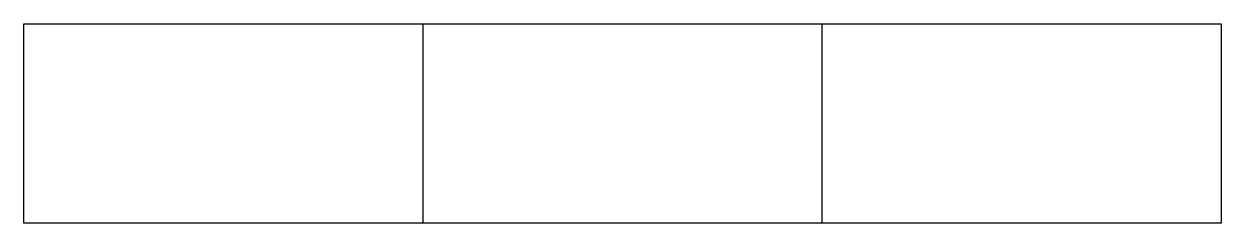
# Model space of a CAD drawing. Units: millimetres at full size, sheet at 1:100. Extents: x -21674 to 15061, y 2633 to 8755.
import ezdxf

# ---------------------------------------------------------------- set-up
doc = ezdxf.new("R2010")
doc.units = ezdxf.units.MM
doc.header["$LTSCALE"] = 100
doc.layers.add('0-0', color=7, linetype='Continuous')

msp = doc.modelspace()

# ---------------------------------------------------------------- linework, layer by layer
at = {"layer": '0-0'}
for p, q in [((-21673.5, 8755.1), (15061.2, 8755.1)), ((-9428.6, 8755.1), (-9428.6, 2632.7)), ((2816.3, 2632.7), (2816.3, 8755.1)), ((15061.2, 8755.1), (15061.2, 2632.7))]:
    msp.add_line(p, q, dxfattribs=at)
msp.add_lwpolyline([(15061.2, 2632.7), (-21673.5, 2632.7), (-21673.5, 8755.1)], dxfattribs=at)

doc.saveas('drawing.dxf')
